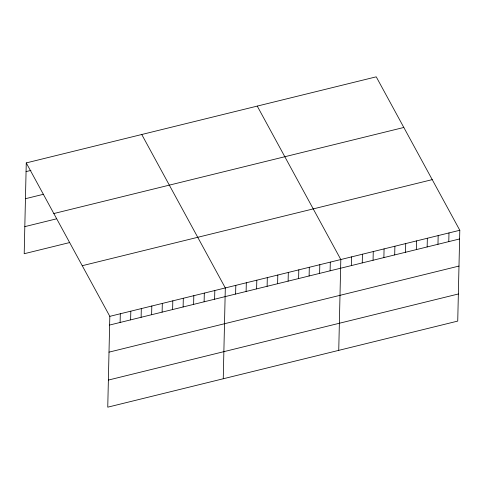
<?xml version="1.0" encoding="UTF-8"?>
<svg xmlns="http://www.w3.org/2000/svg" width="484" height="484" viewBox="0 0 484 484"><rect width="100%" height="100%" fill="white"/><g stroke="black" fill="none" stroke-linecap="round" stroke-linejoin="round"><path stroke-width="0.73" d="M26.263 162.908L109.82 316.342L107.757 407.171L457.737 321.092L459.8 230.269L376.243 76.829L26.263 162.908L24.2 253.731L69.696 242.544M120.123 322.459L120.316 313.765M130.619 319.876L130.819 311.182M141.116 317.298L141.316 308.598M151.619 314.715L151.819 306.015M162.116 312.132L162.315 303.432M172.619 309.548L172.812 300.848M183.115 306.965L183.315 298.271M193.618 304.382L193.812 295.688M204.115 301.804L204.315 293.104M214.618 299.221L214.811 290.521M223.251 378.76L225.314 287.938L141.758 134.504M235.611 294.054L235.811 285.354M246.114 291.471L246.314 282.777M256.611 288.887L256.81 280.194M267.114 286.31L267.307 277.61M277.61 283.727L277.81 275.027M288.113 281.143L288.307 272.444M298.61 278.56L298.809 269.86M309.113 275.977L309.306 267.283M319.609 273.393L319.809 264.7M330.112 270.816L330.306 262.116M338.746 350.356L340.809 259.533L257.252 106.099M351.426 265.571L351.626 256.871M362.244 262.909L362.443 254.209M373.061 260.247L373.261 251.553M383.879 257.591L384.078 248.891M394.696 254.929L394.896 246.229M405.513 252.267L405.713 243.567M416.331 249.605L416.53 240.911M427.148 246.949L427.348 238.249M437.966 244.287L438.165 235.587M448.783 241.625L448.983 232.925M26.063 171.608L30.964 170.404M25.446 198.712L43.651 194.235M53.833 213.541L403.819 127.467M24.817 226.633L56.313 218.883M82.244 265.71L432.224 179.631M109.82 316.342L459.8 230.269M109.62 325.042L459.6 238.963M109.003 352.146L458.989 266.067M108.374 380.067L458.354 293.988"/></g></svg>
